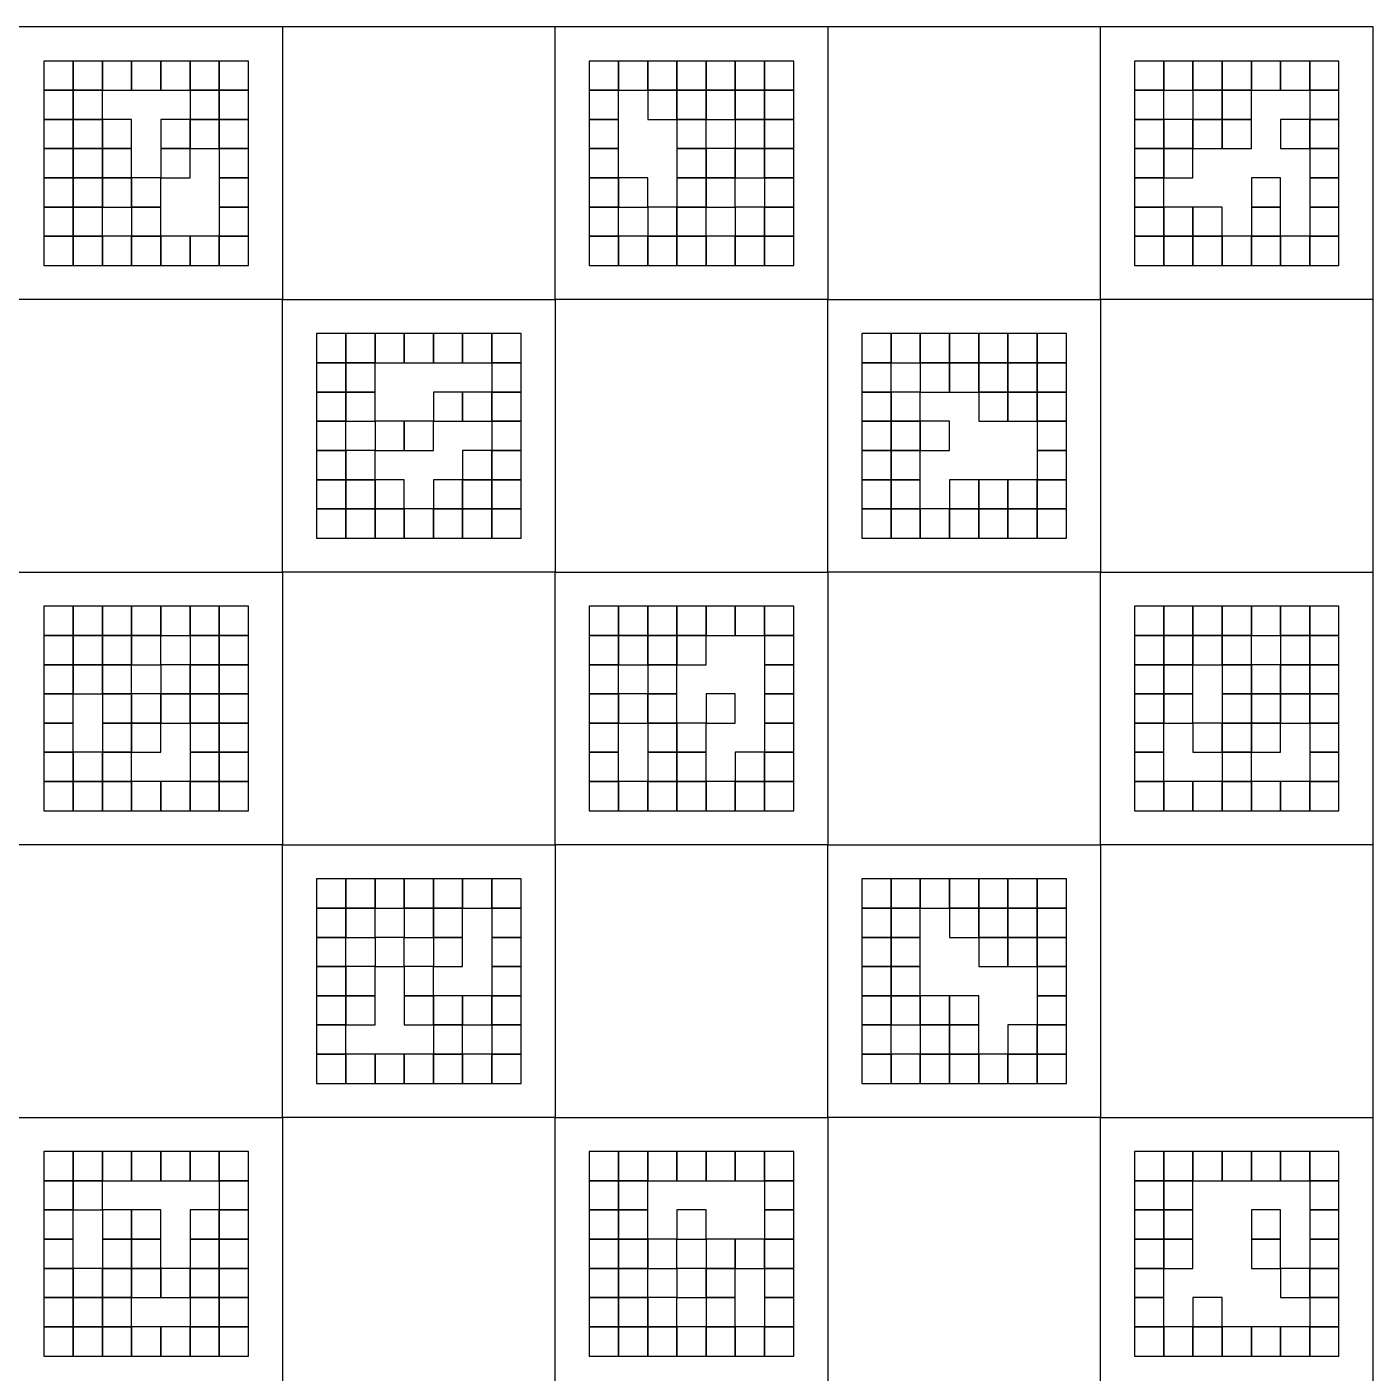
# Model space of a CAD drawing. Header units: millimetres. Extents: x 0 to 400, y 0 to 400.
# Drawn here: x 301.2 to 400, y 301.2 to 400 of the extents above; entities that cross this region are included whole.
import ezdxf

# ---------------------------------------------------------------- set-up
doc = ezdxf.new("R2010")
doc.units = ezdxf.units.MM

msp = doc.modelspace()

# ---------------------------------------------------------------- linework, layer by layer
at = {"layer": 'ENGRAVE'}
for points in [[(320, 380), (340, 380), (340, 400), (320, 400)], [(360, 380), (380, 380), (380, 400), (360, 400)], [(302.5, 395.357), (304.643, 395.357), (304.643, 397.5), (302.5, 397.5)], [(304.643, 395.357), (306.786, 395.357), (306.786, 397.5), (304.643, 397.5)], [(306.786, 395.357), (308.929, 395.357), (308.929, 397.5), (306.786, 397.5)], [(308.929, 395.357), (311.071, 395.357), (311.071, 397.5), (308.929, 397.5)], [(311.071, 395.357), (313.214, 395.357), (313.214, 397.5), (311.071, 397.5)], [(313.214, 395.357), (315.357, 395.357), (315.357, 397.5), (313.214, 397.5)], [(315.357, 395.357), (317.5, 395.357), (317.5, 397.5), (315.357, 397.5)], [(342.5, 395.357), (344.643, 395.357), (344.643, 397.5), (342.5, 397.5)], [(344.643, 395.357), (346.786, 395.357), (346.786, 397.5), (344.643, 397.5)], [(346.786, 395.357), (348.929, 395.357), (348.929, 397.5), (346.786, 397.5)], [(348.929, 395.357), (351.071, 395.357), (351.071, 397.5), (348.929, 397.5)], [(351.071, 395.357), (353.214, 395.357), (353.214, 397.5), (351.071, 397.5)], [(353.214, 395.357), (355.357, 395.357), (355.357, 397.5), (353.214, 397.5)], [(355.357, 395.357), (357.5, 395.357), (357.5, 397.5), (355.357, 397.5)], [(382.5, 395.357), (384.643, 395.357), (384.643, 397.5), (382.5, 397.5)], [(384.643, 395.357), (386.786, 395.357), (386.786, 397.5), (384.643, 397.5)], [(386.786, 395.357), (388.929, 395.357), (388.929, 397.5), (386.786, 397.5)], [(388.929, 395.357), (391.071, 395.357), (391.071, 397.5), (388.929, 397.5)], [(391.071, 395.357), (393.214, 395.357), (393.214, 397.5), (391.071, 397.5)], [(393.214, 395.357), (395.357, 395.357), (395.357, 397.5), (393.214, 397.5)], [(395.357, 395.357), (397.5, 395.357), (397.5, 397.5), (395.357, 397.5)], [(302.5, 393.214), (304.643, 393.214), (304.643, 395.357), (302.5, 395.357)], [(304.643, 393.214), (306.786, 393.214), (306.786, 395.357), (304.643, 395.357)], [(313.214, 393.214), (315.357, 393.214), (315.357, 395.357), (313.214, 395.357)], [(315.357, 393.214), (317.5, 393.214), (317.5, 395.357), (315.357, 395.357)], [(342.5, 393.214), (344.643, 393.214), (344.643, 395.357), (342.5, 395.357)], [(346.786, 393.214), (348.929, 393.214), (348.929, 395.357), (346.786, 395.357)], [(348.929, 393.214), (351.071, 393.214), (351.071, 395.357), (348.929, 395.357)], [(351.071, 393.214), (353.214, 393.214), (353.214, 395.357), (351.071, 395.357)], [(353.214, 393.214), (355.357, 393.214), (355.357, 395.357), (353.214, 395.357)], [(355.357, 393.214), (357.5, 393.214), (357.5, 395.357), (355.357, 395.357)], [(382.5, 393.214), (384.643, 393.214), (384.643, 395.357), (382.5, 395.357)], [(386.786, 393.214), (388.929, 393.214), (388.929, 395.357), (386.786, 395.357)], [(388.929, 393.214), (391.071, 393.214), (391.071, 395.357), (388.929, 395.357)], [(395.357, 393.214), (397.5, 393.214), (397.5, 395.357), (395.357, 395.357)], [(302.5, 391.071), (304.643, 391.071), (304.643, 393.214), (302.5, 393.214)], [(304.643, 391.071), (306.786, 391.071), (306.786, 393.214), (304.643, 393.214)], [(306.786, 391.071), (308.929, 391.071), (308.929, 393.214), (306.786, 393.214)], [(311.071, 391.071), (313.214, 391.071), (313.214, 393.214), (311.071, 393.214)], [(313.214, 391.071), (315.357, 391.071), (315.357, 393.214), (313.214, 393.214)], [(315.357, 391.071), (317.5, 391.071), (317.5, 393.214), (315.357, 393.214)], [(342.5, 391.071), (344.643, 391.071), (344.643, 393.214), (342.5, 393.214)], [(348.929, 391.071), (351.071, 391.071), (351.071, 393.214), (348.929, 393.214)], [(353.214, 391.071), (355.357, 391.071), (355.357, 393.214), (353.214, 393.214)], [(355.357, 391.071), (357.5, 391.071), (357.5, 393.214), (355.357, 393.214)], [(382.5, 391.071), (384.643, 391.071), (384.643, 393.214), (382.5, 393.214)], [(384.643, 391.071), (386.786, 391.071), (386.786, 393.214), (384.643, 393.214)], [(386.786, 391.071), (388.929, 391.071), (388.929, 393.214), (386.786, 393.214)], [(388.929, 391.071), (391.071, 391.071), (391.071, 393.214), (388.929, 393.214)], [(393.214, 391.071), (395.357, 391.071), (395.357, 393.214), (393.214, 393.214)], [(395.357, 391.071), (397.5, 391.071), (397.5, 393.214), (395.357, 393.214)], [(302.5, 388.929), (304.643, 388.929), (304.643, 391.071), (302.5, 391.071)], [(304.643, 388.929), (306.786, 388.929), (306.786, 391.071), (304.643, 391.071)], [(306.786, 388.929), (308.929, 388.929), (308.929, 391.071), (306.786, 391.071)], [(311.071, 388.929), (313.214, 388.929), (313.214, 391.071), (311.071, 391.071)], [(315.357, 388.929), (317.5, 388.929), (317.5, 391.071), (315.357, 391.071)], [(342.5, 388.929), (344.643, 388.929), (344.643, 391.071), (342.5, 391.071)], [(348.929, 388.929), (351.071, 388.929), (351.071, 391.071), (348.929, 391.071)], [(351.071, 388.929), (353.214, 388.929), (353.214, 391.071), (351.071, 391.071)], [(353.214, 388.929), (355.357, 388.929), (355.357, 391.071), (353.214, 391.071)], [(355.357, 388.929), (357.5, 388.929), (357.5, 391.071), (355.357, 391.071)], [(382.5, 388.929), (384.643, 388.929), (384.643, 391.071), (382.5, 391.071)], [(384.643, 388.929), (386.786, 388.929), (386.786, 391.071), (384.643, 391.071)], [(395.357, 388.929), (397.5, 388.929), (397.5, 391.071), (395.357, 391.071)], [(302.5, 386.786), (304.643, 386.786), (304.643, 388.929), (302.5, 388.929)], [(304.643, 386.786), (306.786, 386.786), (306.786, 388.929), (304.643, 388.929)], [(306.786, 386.786), (308.929, 386.786), (308.929, 388.929), (306.786, 388.929)], [(308.929, 386.786), (311.071, 386.786), (311.071, 388.929), (308.929, 388.929)], [(315.357, 386.786), (317.5, 386.786), (317.5, 388.929), (315.357, 388.929)], [(342.5, 386.786), (344.643, 386.786), (344.643, 388.929), (342.5, 388.929)], [(344.643, 386.786), (346.786, 386.786), (346.786, 388.929), (344.643, 388.929)], [(348.929, 386.786), (351.071, 386.786), (351.071, 388.929), (348.929, 388.929)], [(351.071, 386.786), (353.214, 386.786), (353.214, 388.929), (351.071, 388.929)], [(355.357, 386.786), (357.5, 386.786), (357.5, 388.929), (355.357, 388.929)], [(382.5, 386.786), (384.643, 386.786), (384.643, 388.929), (382.5, 388.929)], [(391.071, 386.786), (393.214, 386.786), (393.214, 388.929), (391.071, 388.929)], [(395.357, 386.786), (397.5, 386.786), (397.5, 388.929), (395.357, 388.929)], [(302.5, 384.643), (304.643, 384.643), (304.643, 386.786), (302.5, 386.786)], [(304.643, 384.643), (306.786, 384.643), (306.786, 386.786), (304.643, 386.786)], [(308.929, 384.643), (311.071, 384.643), (311.071, 386.786), (308.929, 386.786)], [(315.357, 384.643), (317.5, 384.643), (317.5, 386.786), (315.357, 386.786)], [(342.5, 384.643), (344.643, 384.643), (344.643, 386.786), (342.5, 386.786)], [(346.786, 384.643), (348.929, 384.643), (348.929, 386.786), (346.786, 386.786)], [(348.929, 384.643), (351.071, 384.643), (351.071, 386.786), (348.929, 386.786)], [(353.214, 384.643), (355.357, 384.643), (355.357, 386.786), (353.214, 386.786)], [(355.357, 384.643), (357.5, 384.643), (357.5, 386.786), (355.357, 386.786)], [(382.5, 384.643), (384.643, 384.643), (384.643, 386.786), (382.5, 386.786)], [(384.643, 384.643), (386.786, 384.643), (386.786, 386.786), (384.643, 386.786)], [(386.786, 384.643), (388.929, 384.643), (388.929, 386.786), (386.786, 386.786)], [(391.071, 384.643), (393.214, 384.643), (393.214, 386.786), (391.071, 386.786)], [(395.357, 384.643), (397.5, 384.643), (397.5, 386.786), (395.357, 386.786)], [(302.5, 382.5), (304.643, 382.5), (304.643, 384.643), (302.5, 384.643)], [(304.643, 382.5), (306.786, 382.5), (306.786, 384.643), (304.643, 384.643)], [(306.786, 382.5), (308.929, 382.5), (308.929, 384.643), (306.786, 384.643)], [(308.929, 382.5), (311.071, 382.5), (311.071, 384.643), (308.929, 384.643)], [(311.071, 382.5), (313.214, 382.5), (313.214, 384.643), (311.071, 384.643)], [(313.214, 382.5), (315.357, 382.5), (315.357, 384.643), (313.214, 384.643)], [(315.357, 382.5), (317.5, 382.5), (317.5, 384.643), (315.357, 384.643)], [(342.5, 382.5), (344.643, 382.5), (344.643, 384.643), (342.5, 384.643)], [(344.643, 382.5), (346.786, 382.5), (346.786, 384.643), (344.643, 384.643)], [(346.786, 382.5), (348.929, 382.5), (348.929, 384.643), (346.786, 384.643)], [(348.929, 382.5), (351.071, 382.5), (351.071, 384.643), (348.929, 384.643)], [(351.071, 382.5), (353.214, 382.5), (353.214, 384.643), (351.071, 384.643)], [(353.214, 382.5), (355.357, 382.5), (355.357, 384.643), (353.214, 384.643)], [(355.357, 382.5), (357.5, 382.5), (357.5, 384.643), (355.357, 384.643)], [(382.5, 382.5), (384.643, 382.5), (384.643, 384.643), (382.5, 384.643)], [(384.643, 382.5), (386.786, 382.5), (386.786, 384.643), (384.643, 384.643)], [(386.786, 382.5), (388.929, 382.5), (388.929, 384.643), (386.786, 384.643)], [(388.929, 382.5), (391.071, 382.5), (391.071, 384.643), (388.929, 384.643)], [(391.071, 382.5), (393.214, 382.5), (393.214, 384.643), (391.071, 384.643)], [(393.214, 382.5), (395.357, 382.5), (395.357, 384.643), (393.214, 384.643)], [(395.357, 382.5), (397.5, 382.5), (397.5, 384.643), (395.357, 384.643)], [(300, 360), (320, 360), (320, 380), (300, 380)], [(340, 360), (360, 360), (360, 380), (340, 380)], [(380, 360), (400, 360), (400, 380), (380, 380)], [(322.5, 375.357), (324.643, 375.357), (324.643, 377.5), (322.5, 377.5)], [(324.643, 375.357), (326.786, 375.357), (326.786, 377.5), (324.643, 377.5)], [(326.786, 375.357), (328.929, 375.357), (328.929, 377.5), (326.786, 377.5)], [(328.929, 375.357), (331.071, 375.357), (331.071, 377.5), (328.929, 377.5)], [(331.071, 375.357), (333.214, 375.357), (333.214, 377.5), (331.071, 377.5)], [(333.214, 375.357), (335.357, 375.357), (335.357, 377.5), (333.214, 377.5)], [(335.357, 375.357), (337.5, 375.357), (337.5, 377.5), (335.357, 377.5)], [(362.5, 375.357), (364.643, 375.357), (364.643, 377.5), (362.5, 377.5)], [(364.643, 375.357), (366.786, 375.357), (366.786, 377.5), (364.643, 377.5)], [(366.786, 375.357), (368.929, 375.357), (368.929, 377.5), (366.786, 377.5)], [(368.929, 375.357), (371.071, 375.357), (371.071, 377.5), (368.929, 377.5)], [(371.071, 375.357), (373.214, 375.357), (373.214, 377.5), (371.071, 377.5)], [(373.214, 375.357), (375.357, 375.357), (375.357, 377.5), (373.214, 377.5)], [(375.357, 375.357), (377.5, 375.357), (377.5, 377.5), (375.357, 377.5)], [(322.5, 373.214), (324.643, 373.214), (324.643, 375.357), (322.5, 375.357)], [(324.643, 373.214), (326.786, 373.214), (326.786, 375.357), (324.643, 375.357)], [(335.357, 373.214), (337.5, 373.214), (337.5, 375.357), (335.357, 375.357)], [(362.5, 373.214), (364.643, 373.214), (364.643, 375.357), (362.5, 375.357)], [(366.786, 373.214), (368.929, 373.214), (368.929, 375.357), (366.786, 375.357)], [(368.929, 373.214), (371.071, 373.214), (371.071, 375.357), (368.929, 375.357)], [(371.071, 373.214), (373.214, 373.214), (373.214, 375.357), (371.071, 375.357)], [(373.214, 373.214), (375.357, 373.214), (375.357, 375.357), (373.214, 375.357)], [(375.357, 373.214), (377.5, 373.214), (377.5, 375.357), (375.357, 375.357)], [(322.5, 371.071), (324.643, 371.071), (324.643, 373.214), (322.5, 373.214)], [(324.643, 371.071), (326.786, 371.071), (326.786, 373.214), (324.643, 373.214)], [(331.071, 371.071), (333.214, 371.071), (333.214, 373.214), (331.071, 373.214)], [(333.214, 371.071), (335.357, 371.071), (335.357, 373.214), (333.214, 373.214)], [(335.357, 371.071), (337.5, 371.071), (337.5, 373.214), (335.357, 373.214)], [(362.5, 371.071), (364.643, 371.071), (364.643, 373.214), (362.5, 373.214)], [(364.643, 371.071), (366.786, 371.071), (366.786, 373.214), (364.643, 373.214)], [(371.071, 371.071), (373.214, 371.071), (373.214, 373.214), (371.071, 373.214)], [(373.214, 371.071), (375.357, 371.071), (375.357, 373.214), (373.214, 373.214)], [(375.357, 371.071), (377.5, 371.071), (377.5, 373.214), (375.357, 373.214)], [(322.5, 368.929), (324.643, 368.929), (324.643, 371.071), (322.5, 371.071)], [(326.786, 368.929), (328.929, 368.929), (328.929, 371.071), (326.786, 371.071)], [(328.929, 368.929), (331.071, 368.929), (331.071, 371.071), (328.929, 371.071)], [(335.357, 368.929), (337.5, 368.929), (337.5, 371.071), (335.357, 371.071)], [(362.5, 368.929), (364.643, 368.929), (364.643, 371.071), (362.5, 371.071)], [(364.643, 368.929), (366.786, 368.929), (366.786, 371.071), (364.643, 371.071)], [(366.786, 368.929), (368.929, 368.929), (368.929, 371.071), (366.786, 371.071)], [(375.357, 368.929), (377.5, 368.929), (377.5, 371.071), (375.357, 371.071)], [(322.5, 366.786), (324.643, 366.786), (324.643, 368.929), (322.5, 368.929)], [(324.643, 366.786), (326.786, 366.786), (326.786, 368.929), (324.643, 368.929)], [(333.214, 366.786), (335.357, 366.786), (335.357, 368.929), (333.214, 368.929)], [(335.357, 366.786), (337.5, 366.786), (337.5, 368.929), (335.357, 368.929)], [(362.5, 366.786), (364.643, 366.786), (364.643, 368.929), (362.5, 368.929)], [(364.643, 366.786), (366.786, 366.786), (366.786, 368.929), (364.643, 368.929)], [(375.357, 366.786), (377.5, 366.786), (377.5, 368.929), (375.357, 368.929)], [(322.5, 364.643), (324.643, 364.643), (324.643, 366.786), (322.5, 366.786)], [(324.643, 364.643), (326.786, 364.643), (326.786, 366.786), (324.643, 366.786)], [(326.786, 364.643), (328.929, 364.643), (328.929, 366.786), (326.786, 366.786)], [(331.071, 364.643), (333.214, 364.643), (333.214, 366.786), (331.071, 366.786)], [(333.214, 364.643), (335.357, 364.643), (335.357, 366.786), (333.214, 366.786)], [(335.357, 364.643), (337.5, 364.643), (337.5, 366.786), (335.357, 366.786)], [(362.5, 364.643), (364.643, 364.643), (364.643, 366.786), (362.5, 366.786)], [(364.643, 364.643), (366.786, 364.643), (366.786, 366.786), (364.643, 366.786)], [(368.929, 364.643), (371.071, 364.643), (371.071, 366.786), (368.929, 366.786)], [(371.071, 364.643), (373.214, 364.643), (373.214, 366.786), (371.071, 366.786)], [(373.214, 364.643), (375.357, 364.643), (375.357, 366.786), (373.214, 366.786)], [(375.357, 364.643), (377.5, 364.643), (377.5, 366.786), (375.357, 366.786)], [(322.5, 362.5), (324.643, 362.5), (324.643, 364.643), (322.5, 364.643)], [(324.643, 362.5), (326.786, 362.5), (326.786, 364.643), (324.643, 364.643)], [(326.786, 362.5), (328.929, 362.5), (328.929, 364.643), (326.786, 364.643)], [(328.929, 362.5), (331.071, 362.5), (331.071, 364.643), (328.929, 364.643)], [(331.071, 362.5), (333.214, 362.5), (333.214, 364.643), (331.071, 364.643)], [(333.214, 362.5), (335.357, 362.5), (335.357, 364.643), (333.214, 364.643)], [(335.357, 362.5), (337.5, 362.5), (337.5, 364.643), (335.357, 364.643)], [(362.5, 362.5), (364.643, 362.5), (364.643, 364.643), (362.5, 364.643)], [(364.643, 362.5), (366.786, 362.5), (366.786, 364.643), (364.643, 364.643)], [(366.786, 362.5), (368.929, 362.5), (368.929, 364.643), (366.786, 364.643)], [(368.929, 362.5), (371.071, 362.5), (371.071, 364.643), (368.929, 364.643)], [(371.071, 362.5), (373.214, 362.5), (373.214, 364.643), (371.071, 364.643)], [(373.214, 362.5), (375.357, 362.5), (375.357, 364.643), (373.214, 364.643)], [(375.357, 362.5), (377.5, 362.5), (377.5, 364.643), (375.357, 364.643)], [(320, 340), (340, 340), (340, 360), (320, 360)], [(360, 340), (380, 340), (380, 360), (360, 360)], [(302.5, 355.357), (304.643, 355.357), (304.643, 357.5), (302.5, 357.5)], [(304.643, 355.357), (306.786, 355.357), (306.786, 357.5), (304.643, 357.5)], [(306.786, 355.357), (308.929, 355.357), (308.929, 357.5), (306.786, 357.5)], [(308.929, 355.357), (311.071, 355.357), (311.071, 357.5), (308.929, 357.5)], [(311.071, 355.357), (313.214, 355.357), (313.214, 357.5), (311.071, 357.5)], [(313.214, 355.357), (315.357, 355.357), (315.357, 357.5), (313.214, 357.5)], [(315.357, 355.357), (317.5, 355.357), (317.5, 357.5), (315.357, 357.5)], [(342.5, 355.357), (344.643, 355.357), (344.643, 357.5), (342.5, 357.5)], [(344.643, 355.357), (346.786, 355.357), (346.786, 357.5), (344.643, 357.5)], [(346.786, 355.357), (348.929, 355.357), (348.929, 357.5), (346.786, 357.5)], [(348.929, 355.357), (351.071, 355.357), (351.071, 357.5), (348.929, 357.5)], [(351.071, 355.357), (353.214, 355.357), (353.214, 357.5), (351.071, 357.5)], [(353.214, 355.357), (355.357, 355.357), (355.357, 357.5), (353.214, 357.5)], [(355.357, 355.357), (357.5, 355.357), (357.5, 357.5), (355.357, 357.5)], [(382.5, 355.357), (384.643, 355.357), (384.643, 357.5), (382.5, 357.5)], [(384.643, 355.357), (386.786, 355.357), (386.786, 357.5), (384.643, 357.5)], [(386.786, 355.357), (388.929, 355.357), (388.929, 357.5), (386.786, 357.5)], [(388.929, 355.357), (391.071, 355.357), (391.071, 357.5), (388.929, 357.5)], [(391.071, 355.357), (393.214, 355.357), (393.214, 357.5), (391.071, 357.5)], [(393.214, 355.357), (395.357, 355.357), (395.357, 357.5), (393.214, 357.5)], [(395.357, 355.357), (397.5, 355.357), (397.5, 357.5), (395.357, 357.5)], [(302.5, 353.214), (304.643, 353.214), (304.643, 355.357), (302.5, 355.357)], [(304.643, 353.214), (306.786, 353.214), (306.786, 355.357), (304.643, 355.357)], [(306.786, 353.214), (308.929, 353.214), (308.929, 355.357), (306.786, 355.357)], [(308.929, 353.214), (311.071, 353.214), (311.071, 355.357), (308.929, 355.357)], [(313.214, 353.214), (315.357, 353.214), (315.357, 355.357), (313.214, 355.357)], [(315.357, 353.214), (317.5, 353.214), (317.5, 355.357), (315.357, 355.357)], [(342.5, 353.214), (344.643, 353.214), (344.643, 355.357), (342.5, 355.357)], [(344.643, 353.214), (346.786, 353.214), (346.786, 355.357), (344.643, 355.357)], [(346.786, 353.214), (348.929, 353.214), (348.929, 355.357), (346.786, 355.357)], [(348.929, 353.214), (351.071, 353.214), (351.071, 355.357), (348.929, 355.357)], [(355.357, 353.214), (357.5, 353.214), (357.5, 355.357), (355.357, 355.357)], [(382.5, 353.214), (384.643, 353.214), (384.643, 355.357), (382.5, 355.357)], [(384.643, 353.214), (386.786, 353.214), (386.786, 355.357), (384.643, 355.357)], [(386.786, 353.214), (388.929, 353.214), (388.929, 355.357), (386.786, 355.357)], [(388.929, 353.214), (391.071, 353.214), (391.071, 355.357), (388.929, 355.357)], [(393.214, 353.214), (395.357, 353.214), (395.357, 355.357), (393.214, 355.357)], [(395.357, 353.214), (397.5, 353.214), (397.5, 355.357), (395.357, 355.357)], [(302.5, 351.071), (304.643, 351.071), (304.643, 353.214), (302.5, 353.214)], [(304.643, 351.071), (306.786, 351.071), (306.786, 353.214), (304.643, 353.214)], [(306.786, 351.071), (308.929, 351.071), (308.929, 353.214), (306.786, 353.214)], [(311.071, 351.071), (313.214, 351.071), (313.214, 353.214), (311.071, 353.214)], [(313.214, 351.071), (315.357, 351.071), (315.357, 353.214), (313.214, 353.214)], [(315.357, 351.071), (317.5, 351.071), (317.5, 353.214), (315.357, 353.214)], [(342.5, 351.071), (344.643, 351.071), (344.643, 353.214), (342.5, 353.214)], [(346.786, 351.071), (348.929, 351.071), (348.929, 353.214), (346.786, 353.214)], [(355.357, 351.071), (357.5, 351.071), (357.5, 353.214), (355.357, 353.214)], [(382.5, 351.071), (384.643, 351.071), (384.643, 353.214), (382.5, 353.214)], [(384.643, 351.071), (386.786, 351.071), (386.786, 353.214), (384.643, 353.214)], [(388.929, 351.071), (391.071, 351.071), (391.071, 353.214), (388.929, 353.214)], [(391.071, 351.071), (393.214, 351.071), (393.214, 353.214), (391.071, 353.214)], [(393.214, 351.071), (395.357, 351.071), (395.357, 353.214), (393.214, 353.214)], [(395.357, 351.071), (397.5, 351.071), (397.5, 353.214), (395.357, 353.214)], [(302.5, 348.929), (304.643, 348.929), (304.643, 351.071), (302.5, 351.071)], [(306.786, 348.929), (308.929, 348.929), (308.929, 351.071), (306.786, 351.071)], [(308.929, 348.929), (311.071, 348.929), (311.071, 351.071), (308.929, 351.071)], [(311.071, 348.929), (313.214, 348.929), (313.214, 351.071), (311.071, 351.071)], [(313.214, 348.929), (315.357, 348.929), (315.357, 351.071), (313.214, 351.071)], [(315.357, 348.929), (317.5, 348.929), (317.5, 351.071), (315.357, 351.071)], [(342.5, 348.929), (344.643, 348.929), (344.643, 351.071), (342.5, 351.071)], [(344.643, 348.929), (346.786, 348.929), (346.786, 351.071), (344.643, 351.071)], [(346.786, 348.929), (348.929, 348.929), (348.929, 351.071), (346.786, 351.071)], [(351.071, 348.929), (353.214, 348.929), (353.214, 351.071), (351.071, 351.071)], [(355.357, 348.929), (357.5, 348.929), (357.5, 351.071), (355.357, 351.071)], [(382.5, 348.929), (384.643, 348.929), (384.643, 351.071), (382.5, 351.071)], [(384.643, 348.929), (386.786, 348.929), (386.786, 351.071), (384.643, 351.071)], [(388.929, 348.929), (391.071, 348.929), (391.071, 351.071), (388.929, 351.071)], [(391.071, 348.929), (393.214, 348.929), (393.214, 351.071), (391.071, 351.071)], [(393.214, 348.929), (395.357, 348.929), (395.357, 351.071), (393.214, 351.071)], [(395.357, 348.929), (397.5, 348.929), (397.5, 351.071), (395.357, 351.071)], [(302.5, 346.786), (304.643, 346.786), (304.643, 348.929), (302.5, 348.929)], [(306.786, 346.786), (308.929, 346.786), (308.929, 348.929), (306.786, 348.929)], [(308.929, 346.786), (311.071, 346.786), (311.071, 348.929), (308.929, 348.929)], [(313.214, 346.786), (315.357, 346.786), (315.357, 348.929), (313.214, 348.929)], [(315.357, 346.786), (317.5, 346.786), (317.5, 348.929), (315.357, 348.929)], [(342.5, 346.786), (344.643, 346.786), (344.643, 348.929), (342.5, 348.929)], [(346.786, 346.786), (348.929, 346.786), (348.929, 348.929), (346.786, 348.929)], [(348.929, 346.786), (351.071, 346.786), (351.071, 348.929), (348.929, 348.929)], [(355.357, 346.786), (357.5, 346.786), (357.5, 348.929), (355.357, 348.929)], [(382.5, 346.786), (384.643, 346.786), (384.643, 348.929), (382.5, 348.929)], [(386.786, 346.786), (388.929, 346.786), (388.929, 348.929), (386.786, 348.929)], [(388.929, 346.786), (391.071, 346.786), (391.071, 348.929), (388.929, 348.929)], [(391.071, 346.786), (393.214, 346.786), (393.214, 348.929), (391.071, 348.929)], [(395.357, 346.786), (397.5, 346.786), (397.5, 348.929), (395.357, 348.929)], [(302.5, 344.643), (304.643, 344.643), (304.643, 346.786), (302.5, 346.786)], [(304.643, 344.643), (306.786, 344.643), (306.786, 346.786), (304.643, 346.786)], [(306.786, 344.643), (308.929, 344.643), (308.929, 346.786), (306.786, 346.786)], [(313.214, 344.643), (315.357, 344.643), (315.357, 346.786), (313.214, 346.786)], [(315.357, 344.643), (317.5, 344.643), (317.5, 346.786), (315.357, 346.786)], [(342.5, 344.643), (344.643, 344.643), (344.643, 346.786), (342.5, 346.786)], [(346.786, 344.643), (348.929, 344.643), (348.929, 346.786), (346.786, 346.786)], [(348.929, 344.643), (351.071, 344.643), (351.071, 346.786), (348.929, 346.786)], [(353.214, 344.643), (355.357, 344.643), (355.357, 346.786), (353.214, 346.786)], [(355.357, 344.643), (357.5, 344.643), (357.5, 346.786), (355.357, 346.786)], [(382.5, 344.643), (384.643, 344.643), (384.643, 346.786), (382.5, 346.786)], [(388.929, 344.643), (391.071, 344.643), (391.071, 346.786), (388.929, 346.786)], [(395.357, 344.643), (397.5, 344.643), (397.5, 346.786), (395.357, 346.786)], [(302.5, 342.5), (304.643, 342.5), (304.643, 344.643), (302.5, 344.643)], [(304.643, 342.5), (306.786, 342.5), (306.786, 344.643), (304.643, 344.643)], [(306.786, 342.5), (308.929, 342.5), (308.929, 344.643), (306.786, 344.643)], [(308.929, 342.5), (311.071, 342.5), (311.071, 344.643), (308.929, 344.643)], [(311.071, 342.5), (313.214, 342.5), (313.214, 344.643), (311.071, 344.643)], [(313.214, 342.5), (315.357, 342.5), (315.357, 344.643), (313.214, 344.643)], [(315.357, 342.5), (317.5, 342.5), (317.5, 344.643), (315.357, 344.643)], [(342.5, 342.5), (344.643, 342.5), (344.643, 344.643), (342.5, 344.643)], [(344.643, 342.5), (346.786, 342.5), (346.786, 344.643), (344.643, 344.643)], [(346.786, 342.5), (348.929, 342.5), (348.929, 344.643), (346.786, 344.643)], [(348.929, 342.5), (351.071, 342.5), (351.071, 344.643), (348.929, 344.643)], [(351.071, 342.5), (353.214, 342.5), (353.214, 344.643), (351.071, 344.643)], [(353.214, 342.5), (355.357, 342.5), (355.357, 344.643), (353.214, 344.643)], [(355.357, 342.5), (357.5, 342.5), (357.5, 344.643), (355.357, 344.643)], [(382.5, 342.5), (384.643, 342.5), (384.643, 344.643), (382.5, 344.643)], [(384.643, 342.5), (386.786, 342.5), (386.786, 344.643), (384.643, 344.643)], [(386.786, 342.5), (388.929, 342.5), (388.929, 344.643), (386.786, 344.643)], [(388.929, 342.5), (391.071, 342.5), (391.071, 344.643), (388.929, 344.643)], [(391.071, 342.5), (393.214, 342.5), (393.214, 344.643), (391.071, 344.643)], [(393.214, 342.5), (395.357, 342.5), (395.357, 344.643), (393.214, 344.643)], [(395.357, 342.5), (397.5, 342.5), (397.5, 344.643), (395.357, 344.643)], [(300, 320), (320, 320), (320, 340), (300, 340)], [(340, 320), (360, 320), (360, 340), (340, 340)], [(380, 320), (400, 320), (400, 340), (380, 340)], [(322.5, 335.357), (324.643, 335.357), (324.643, 337.5), (322.5, 337.5)], [(324.643, 335.357), (326.786, 335.357), (326.786, 337.5), (324.643, 337.5)], [(326.786, 335.357), (328.929, 335.357), (328.929, 337.5), (326.786, 337.5)], [(328.929, 335.357), (331.071, 335.357), (331.071, 337.5), (328.929, 337.5)], [(331.071, 335.357), (333.214, 335.357), (333.214, 337.5), (331.071, 337.5)], [(333.214, 335.357), (335.357, 335.357), (335.357, 337.5), (333.214, 337.5)], [(335.357, 335.357), (337.5, 335.357), (337.5, 337.5), (335.357, 337.5)], [(362.5, 335.357), (364.643, 335.357), (364.643, 337.5), (362.5, 337.5)], [(364.643, 335.357), (366.786, 335.357), (366.786, 337.5), (364.643, 337.5)], [(366.786, 335.357), (368.929, 335.357), (368.929, 337.5), (366.786, 337.5)], [(368.929, 335.357), (371.071, 335.357), (371.071, 337.5), (368.929, 337.5)], [(371.071, 335.357), (373.214, 335.357), (373.214, 337.5), (371.071, 337.5)], [(373.214, 335.357), (375.357, 335.357), (375.357, 337.5), (373.214, 337.5)], [(375.357, 335.357), (377.5, 335.357), (377.5, 337.5), (375.357, 337.5)], [(322.5, 333.214), (324.643, 333.214), (324.643, 335.357), (322.5, 335.357)], [(324.643, 333.214), (326.786, 333.214), (326.786, 335.357), (324.643, 335.357)], [(328.929, 333.214), (331.071, 333.214), (331.071, 335.357), (328.929, 335.357)], [(331.071, 333.214), (333.214, 333.214), (333.214, 335.357), (331.071, 335.357)], [(335.357, 333.214), (337.5, 333.214), (337.5, 335.357), (335.357, 335.357)], [(362.5, 333.214), (364.643, 333.214), (364.643, 335.357), (362.5, 335.357)], [(364.643, 333.214), (366.786, 333.214), (366.786, 335.357), (364.643, 335.357)], [(368.929, 333.214), (371.071, 333.214), (371.071, 335.357), (368.929, 335.357)], [(371.071, 333.214), (373.214, 333.214), (373.214, 335.357), (371.071, 335.357)], [(373.214, 333.214), (375.357, 333.214), (375.357, 335.357), (373.214, 335.357)], [(375.357, 333.214), (377.5, 333.214), (377.5, 335.357), (375.357, 335.357)], [(322.5, 331.071), (324.643, 331.071), (324.643, 333.214), (322.5, 333.214)], [(326.786, 331.071), (328.929, 331.071), (328.929, 333.214), (326.786, 333.214)], [(331.071, 331.071), (333.214, 331.071), (333.214, 333.214), (331.071, 333.214)], [(335.357, 331.071), (337.5, 331.071), (337.5, 333.214), (335.357, 333.214)], [(362.5, 331.071), (364.643, 331.071), (364.643, 333.214), (362.5, 333.214)], [(364.643, 331.071), (366.786, 331.071), (366.786, 333.214), (364.643, 333.214)], [(371.071, 331.071), (373.214, 331.071), (373.214, 333.214), (371.071, 333.214)], [(373.214, 331.071), (375.357, 331.071), (375.357, 333.214), (373.214, 333.214)], [(375.357, 331.071), (377.5, 331.071), (377.5, 333.214), (375.357, 333.214)], [(322.5, 328.929), (324.643, 328.929), (324.643, 331.071), (322.5, 331.071)], [(324.643, 328.929), (326.786, 328.929), (326.786, 331.071), (324.643, 331.071)], [(328.929, 328.929), (331.071, 328.929), (331.071, 331.071), (328.929, 331.071)], [(335.357, 328.929), (337.5, 328.929), (337.5, 331.071), (335.357, 331.071)], [(362.5, 328.929), (364.643, 328.929), (364.643, 331.071), (362.5, 331.071)], [(364.643, 328.929), (366.786, 328.929), (366.786, 331.071), (364.643, 331.071)], [(375.357, 328.929), (377.5, 328.929), (377.5, 331.071), (375.357, 331.071)], [(322.5, 326.786), (324.643, 326.786), (324.643, 328.929), (322.5, 328.929)], [(324.643, 326.786), (326.786, 326.786), (326.786, 328.929), (324.643, 328.929)], [(328.929, 326.786), (331.071, 326.786), (331.071, 328.929), (328.929, 328.929)], [(331.071, 326.786), (333.214, 326.786), (333.214, 328.929), (331.071, 328.929)], [(333.214, 326.786), (335.357, 326.786), (335.357, 328.929), (333.214, 328.929)], [(335.357, 326.786), (337.5, 326.786), (337.5, 328.929), (335.357, 328.929)], [(362.5, 326.786), (364.643, 326.786), (364.643, 328.929), (362.5, 328.929)], [(364.643, 326.786), (366.786, 326.786), (366.786, 328.929), (364.643, 328.929)], [(366.786, 326.786), (368.929, 326.786), (368.929, 328.929), (366.786, 328.929)], [(368.929, 326.786), (371.071, 326.786), (371.071, 328.929), (368.929, 328.929)], [(375.357, 326.786), (377.5, 326.786), (377.5, 328.929), (375.357, 328.929)], [(322.5, 324.643), (324.643, 324.643), (324.643, 326.786), (322.5, 326.786)], [(331.071, 324.643), (333.214, 324.643), (333.214, 326.786), (331.071, 326.786)], [(335.357, 324.643), (337.5, 324.643), (337.5, 326.786), (335.357, 326.786)], [(362.5, 324.643), (364.643, 324.643), (364.643, 326.786), (362.5, 326.786)], [(366.786, 324.643), (368.929, 324.643), (368.929, 326.786), (366.786, 326.786)], [(368.929, 324.643), (371.071, 324.643), (371.071, 326.786), (368.929, 326.786)], [(373.214, 324.643), (375.357, 324.643), (375.357, 326.786), (373.214, 326.786)], [(375.357, 324.643), (377.5, 324.643), (377.5, 326.786), (375.357, 326.786)], [(322.5, 322.5), (324.643, 322.5), (324.643, 324.643), (322.5, 324.643)], [(324.643, 322.5), (326.786, 322.5), (326.786, 324.643), (324.643, 324.643)], [(326.786, 322.5), (328.929, 322.5), (328.929, 324.643), (326.786, 324.643)], [(328.929, 322.5), (331.071, 322.5), (331.071, 324.643), (328.929, 324.643)], [(331.071, 322.5), (333.214, 322.5), (333.214, 324.643), (331.071, 324.643)], [(333.214, 322.5), (335.357, 322.5), (335.357, 324.643), (333.214, 324.643)], [(335.357, 322.5), (337.5, 322.5), (337.5, 324.643), (335.357, 324.643)], [(362.5, 322.5), (364.643, 322.5), (364.643, 324.643), (362.5, 324.643)], [(364.643, 322.5), (366.786, 322.5), (366.786, 324.643), (364.643, 324.643)], [(366.786, 322.5), (368.929, 322.5), (368.929, 324.643), (366.786, 324.643)], [(368.929, 322.5), (371.071, 322.5), (371.071, 324.643), (368.929, 324.643)], [(371.071, 322.5), (373.214, 322.5), (373.214, 324.643), (371.071, 324.643)], [(373.214, 322.5), (375.357, 322.5), (375.357, 324.643), (373.214, 324.643)], [(375.357, 322.5), (377.5, 322.5), (377.5, 324.643), (375.357, 324.643)], [(320, 300), (340, 300), (340, 320), (320, 320)], [(360, 300), (380, 300), (380, 320), (360, 320)], [(302.5, 315.357), (304.643, 315.357), (304.643, 317.5), (302.5, 317.5)], [(304.643, 315.357), (306.786, 315.357), (306.786, 317.5), (304.643, 317.5)], [(306.786, 315.357), (308.929, 315.357), (308.929, 317.5), (306.786, 317.5)], [(308.929, 315.357), (311.071, 315.357), (311.071, 317.5), (308.929, 317.5)], [(311.071, 315.357), (313.214, 315.357), (313.214, 317.5), (311.071, 317.5)], [(313.214, 315.357), (315.357, 315.357), (315.357, 317.5), (313.214, 317.5)], [(315.357, 315.357), (317.5, 315.357), (317.5, 317.5), (315.357, 317.5)], [(342.5, 315.357), (344.643, 315.357), (344.643, 317.5), (342.5, 317.5)], [(344.643, 315.357), (346.786, 315.357), (346.786, 317.5), (344.643, 317.5)], [(346.786, 315.357), (348.929, 315.357), (348.929, 317.5), (346.786, 317.5)], [(348.929, 315.357), (351.071, 315.357), (351.071, 317.5), (348.929, 317.5)], [(351.071, 315.357), (353.214, 315.357), (353.214, 317.5), (351.071, 317.5)], [(353.214, 315.357), (355.357, 315.357), (355.357, 317.5), (353.214, 317.5)], [(355.357, 315.357), (357.5, 315.357), (357.5, 317.5), (355.357, 317.5)], [(382.5, 315.357), (384.643, 315.357), (384.643, 317.5), (382.5, 317.5)], [(384.643, 315.357), (386.786, 315.357), (386.786, 317.5), (384.643, 317.5)], [(386.786, 315.357), (388.929, 315.357), (388.929, 317.5), (386.786, 317.5)], [(388.929, 315.357), (391.071, 315.357), (391.071, 317.5), (388.929, 317.5)], [(391.071, 315.357), (393.214, 315.357), (393.214, 317.5), (391.071, 317.5)], [(393.214, 315.357), (395.357, 315.357), (395.357, 317.5), (393.214, 317.5)], [(395.357, 315.357), (397.5, 315.357), (397.5, 317.5), (395.357, 317.5)], [(302.5, 313.214), (304.643, 313.214), (304.643, 315.357), (302.5, 315.357)], [(304.643, 313.214), (306.786, 313.214), (306.786, 315.357), (304.643, 315.357)], [(315.357, 313.214), (317.5, 313.214), (317.5, 315.357), (315.357, 315.357)], [(342.5, 313.214), (344.643, 313.214), (344.643, 315.357), (342.5, 315.357)], [(344.643, 313.214), (346.786, 313.214), (346.786, 315.357), (344.643, 315.357)], [(355.357, 313.214), (357.5, 313.214), (357.5, 315.357), (355.357, 315.357)], [(382.5, 313.214), (384.643, 313.214), (384.643, 315.357), (382.5, 315.357)], [(384.643, 313.214), (386.786, 313.214), (386.786, 315.357), (384.643, 315.357)], [(395.357, 313.214), (397.5, 313.214), (397.5, 315.357), (395.357, 315.357)], [(302.5, 311.071), (304.643, 311.071), (304.643, 313.214), (302.5, 313.214)], [(306.786, 311.071), (308.929, 311.071), (308.929, 313.214), (306.786, 313.214)], [(308.929, 311.071), (311.071, 311.071), (311.071, 313.214), (308.929, 313.214)], [(313.214, 311.071), (315.357, 311.071), (315.357, 313.214), (313.214, 313.214)], [(315.357, 311.071), (317.5, 311.071), (317.5, 313.214), (315.357, 313.214)], [(342.5, 311.071), (344.643, 311.071), (344.643, 313.214), (342.5, 313.214)], [(344.643, 311.071), (346.786, 311.071), (346.786, 313.214), (344.643, 313.214)], [(348.929, 311.071), (351.071, 311.071), (351.071, 313.214), (348.929, 313.214)], [(355.357, 311.071), (357.5, 311.071), (357.5, 313.214), (355.357, 313.214)], [(382.5, 311.071), (384.643, 311.071), (384.643, 313.214), (382.5, 313.214)], [(384.643, 311.071), (386.786, 311.071), (386.786, 313.214), (384.643, 313.214)], [(391.071, 311.071), (393.214, 311.071), (393.214, 313.214), (391.071, 313.214)], [(395.357, 311.071), (397.5, 311.071), (397.5, 313.214), (395.357, 313.214)], [(302.5, 308.929), (304.643, 308.929), (304.643, 311.071), (302.5, 311.071)], [(306.786, 308.929), (308.929, 308.929), (308.929, 311.071), (306.786, 311.071)], [(308.929, 308.929), (311.071, 308.929), (311.071, 311.071), (308.929, 311.071)], [(313.214, 308.929), (315.357, 308.929), (315.357, 311.071), (313.214, 311.071)], [(315.357, 308.929), (317.5, 308.929), (317.5, 311.071), (315.357, 311.071)], [(342.5, 308.929), (344.643, 308.929), (344.643, 311.071), (342.5, 311.071)], [(344.643, 308.929), (346.786, 308.929), (346.786, 311.071), (344.643, 311.071)], [(346.786, 308.929), (348.929, 308.929), (348.929, 311.071), (346.786, 311.071)], [(351.071, 308.929), (353.214, 308.929), (353.214, 311.071), (351.071, 311.071)], [(353.214, 308.929), (355.357, 308.929), (355.357, 311.071), (353.214, 311.071)], [(355.357, 308.929), (357.5, 308.929), (357.5, 311.071), (355.357, 311.071)], [(382.5, 308.929), (384.643, 308.929), (384.643, 311.071), (382.5, 311.071)], [(384.643, 308.929), (386.786, 308.929), (386.786, 311.071), (384.643, 311.071)], [(391.071, 308.929), (393.214, 308.929), (393.214, 311.071), (391.071, 311.071)], [(395.357, 308.929), (397.5, 308.929), (397.5, 311.071), (395.357, 311.071)], [(302.5, 306.786), (304.643, 306.786), (304.643, 308.929), (302.5, 308.929)], [(304.643, 306.786), (306.786, 306.786), (306.786, 308.929), (304.643, 308.929)], [(306.786, 306.786), (308.929, 306.786), (308.929, 308.929), (306.786, 308.929)], [(308.929, 306.786), (311.071, 306.786), (311.071, 308.929), (308.929, 308.929)], [(311.071, 306.786), (313.214, 306.786), (313.214, 308.929), (311.071, 308.929)], [(313.214, 306.786), (315.357, 306.786), (315.357, 308.929), (313.214, 308.929)], [(315.357, 306.786), (317.5, 306.786), (317.5, 308.929), (315.357, 308.929)], [(342.5, 306.786), (344.643, 306.786), (344.643, 308.929), (342.5, 308.929)], [(344.643, 306.786), (346.786, 306.786), (346.786, 308.929), (344.643, 308.929)], [(348.929, 306.786), (351.071, 306.786), (351.071, 308.929), (348.929, 308.929)], [(351.071, 306.786), (353.214, 306.786), (353.214, 308.929), (351.071, 308.929)], [(355.357, 306.786), (357.5, 306.786), (357.5, 308.929), (355.357, 308.929)], [(382.5, 306.786), (384.643, 306.786), (384.643, 308.929), (382.5, 308.929)], [(393.214, 306.786), (395.357, 306.786), (395.357, 308.929), (393.214, 308.929)], [(395.357, 306.786), (397.5, 306.786), (397.5, 308.929), (395.357, 308.929)], [(302.5, 304.643), (304.643, 304.643), (304.643, 306.786), (302.5, 306.786)], [(304.643, 304.643), (306.786, 304.643), (306.786, 306.786), (304.643, 306.786)], [(306.786, 304.643), (308.929, 304.643), (308.929, 306.786), (306.786, 306.786)], [(313.214, 304.643), (315.357, 304.643), (315.357, 306.786), (313.214, 306.786)], [(315.357, 304.643), (317.5, 304.643), (317.5, 306.786), (315.357, 306.786)], [(342.5, 304.643), (344.643, 304.643), (344.643, 306.786), (342.5, 306.786)], [(344.643, 304.643), (346.786, 304.643), (346.786, 306.786), (344.643, 306.786)], [(346.786, 304.643), (348.929, 304.643), (348.929, 306.786), (346.786, 306.786)], [(351.071, 304.643), (353.214, 304.643), (353.214, 306.786), (351.071, 306.786)], [(355.357, 304.643), (357.5, 304.643), (357.5, 306.786), (355.357, 306.786)], [(382.5, 304.643), (384.643, 304.643), (384.643, 306.786), (382.5, 306.786)], [(386.786, 304.643), (388.929, 304.643), (388.929, 306.786), (386.786, 306.786)], [(395.357, 304.643), (397.5, 304.643), (397.5, 306.786), (395.357, 306.786)], [(302.5, 302.5), (304.643, 302.5), (304.643, 304.643), (302.5, 304.643)], [(304.643, 302.5), (306.786, 302.5), (306.786, 304.643), (304.643, 304.643)], [(306.786, 302.5), (308.929, 302.5), (308.929, 304.643), (306.786, 304.643)], [(308.929, 302.5), (311.071, 302.5), (311.071, 304.643), (308.929, 304.643)], [(311.071, 302.5), (313.214, 302.5), (313.214, 304.643), (311.071, 304.643)], [(313.214, 302.5), (315.357, 302.5), (315.357, 304.643), (313.214, 304.643)], [(315.357, 302.5), (317.5, 302.5), (317.5, 304.643), (315.357, 304.643)], [(342.5, 302.5), (344.643, 302.5), (344.643, 304.643), (342.5, 304.643)], [(344.643, 302.5), (346.786, 302.5), (346.786, 304.643), (344.643, 304.643)], [(346.786, 302.5), (348.929, 302.5), (348.929, 304.643), (346.786, 304.643)], [(348.929, 302.5), (351.071, 302.5), (351.071, 304.643), (348.929, 304.643)], [(351.071, 302.5), (353.214, 302.5), (353.214, 304.643), (351.071, 304.643)], [(353.214, 302.5), (355.357, 302.5), (355.357, 304.643), (353.214, 304.643)], [(355.357, 302.5), (357.5, 302.5), (357.5, 304.643), (355.357, 304.643)], [(382.5, 302.5), (384.643, 302.5), (384.643, 304.643), (382.5, 304.643)], [(384.643, 302.5), (386.786, 302.5), (386.786, 304.643), (384.643, 304.643)], [(386.786, 302.5), (388.929, 302.5), (388.929, 304.643), (386.786, 304.643)], [(388.929, 302.5), (391.071, 302.5), (391.071, 304.643), (388.929, 304.643)], [(391.071, 302.5), (393.214, 302.5), (393.214, 304.643), (391.071, 304.643)], [(393.214, 302.5), (395.357, 302.5), (395.357, 304.643), (393.214, 304.643)], [(395.357, 302.5), (397.5, 302.5), (397.5, 304.643), (395.357, 304.643)]]:
    msp.add_lwpolyline(points, close=True, dxfattribs=at)
at = {"layer": 'OUTLINE'}
msp.add_lwpolyline([(0, 0), (400, 0), (400, 400), (0, 400)], close=True, dxfattribs=at)

doc.saveas('drawing.dxf')
